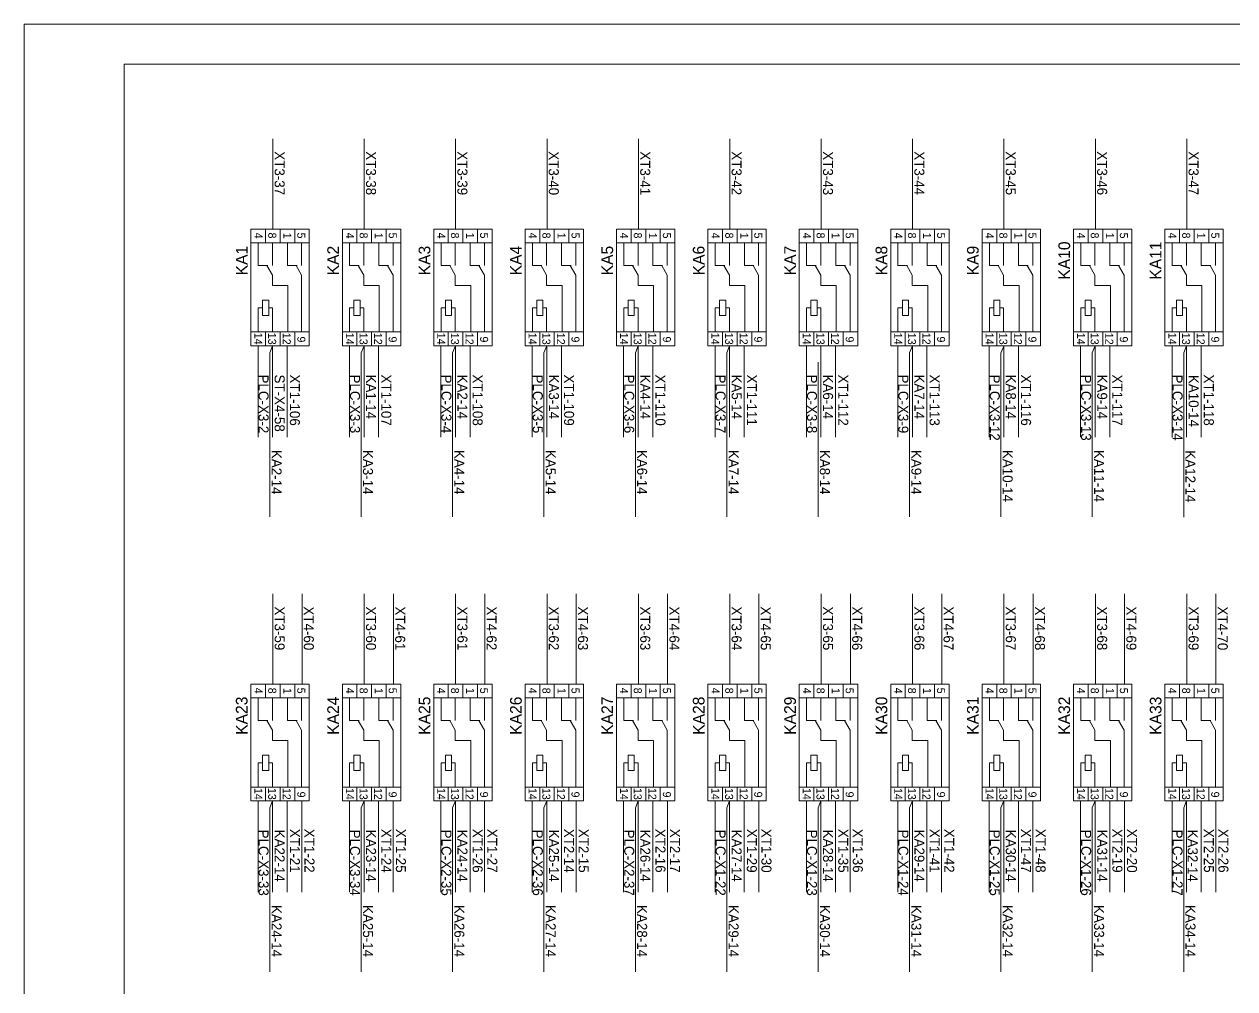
# Model space of a CAD drawing. Header units: millimetres. Extents: x 32626 to 72822, y 60047 to 123188.
# Drawn here: x 38301 to 40720, y 70007 to 71935 of the extents above; entities that cross this region are included whole.
import ezdxf
from ezdxf.enums import TextEntityAlignment as Align

# ---------------------------------------------------------------- set-up
doc = ezdxf.new("R2010")
doc.units = ezdxf.units.MM
doc.header["$LTSCALE"] = 10
for name, color, linetype, lineweight in [('1轮廓实线层', 7, 'Continuous', 18), ('2细线层', 4, 'Continuous', 18), ('图框层', 7, 'Continuous', 18)]:
    doc.layers.add(name, color=color, linetype=linetype, lineweight=lineweight)
doc.styles.add('样式 1', font='SIMYOU.TTF', dxfattribs={"width": 0.75})

msp = doc.modelspace()

# ---------------------------------------------------------------- linework, layer by layer
at = {"layer": '1轮廓实线层'}
for p, q in [((38797.5, 71525.3), (38797.5, 71705.8)), ((38980.2, 71525.3), (38980.2, 71705.8)), ((39162.8, 71525.3), (39162.8, 71705.8)), ((39345.5, 71525.3), (39345.5, 71705.8)), ((39528.1, 71525.3), (39528.1, 71705.8)), ((39710.8, 71525.3), (39710.8, 71705.8)), ((39893.4, 71525.3), (39893.4, 71705.8)), ((40076.1, 71525.3), (40076.1, 71705.8)), ((40258.7, 71525.3), (40258.7, 71705.8)), ((40441.4, 71525.3), (40441.4, 71705.8)), ((40624, 71525.3), (40624, 71705.8)), ((38753.8, 71292), (38753.8, 71525.3)), ((38870.4, 71525.3), (38753.8, 71525.3)), ((38782.9, 71497.7), (38782.9, 71525.3)), ((38812.1, 71497.7), (38812.1, 71525.3)), ((38841.2, 71497.7), (38841.2, 71525.3)), ((38870.4, 71292), (38870.4, 71525.3)), ((39053.1, 71525.3), (38936.4, 71525.3)), ((38936.4, 71292), (38936.4, 71525.3)), ((38965.6, 71497.7), (38965.6, 71525.3)), ((38994.7, 71497.7), (38994.7, 71525.3)), ((39023.9, 71497.7), (39023.9, 71525.3)), ((39053.1, 71292), (39053.1, 71525.3)), ((39235.7, 71525.3), (39119.1, 71525.3)), ((39119.1, 71292), (39119.1, 71525.3)), ((39148.2, 71497.7), (39148.2, 71525.3)), ((39177.4, 71497.7), (39177.4, 71525.3)), ((39206.5, 71497.7), (39206.5, 71525.3)), ((39235.7, 71292), (39235.7, 71525.3)), ((39418.4, 71525.3), (39301.7, 71525.3)), ((39301.7, 71292), (39301.7, 71525.3)), ((39330.9, 71497.7), (39330.9, 71525.3)), ((39360, 71497.7), (39360, 71525.3)), ((39389.2, 71497.7), (39389.2, 71525.3)), ((39418.4, 71292), (39418.4, 71525.3)), ((39601, 71525.3), (39484.4, 71525.3)), ((39484.4, 71292), (39484.4, 71525.3)), ((39513.5, 71497.7), (39513.5, 71525.3)), ((39542.7, 71497.7), (39542.7, 71525.3)), ((39571.9, 71497.7), (39571.9, 71525.3)), ((39601, 71292), (39601, 71525.3)), ((39783.7, 71525.3), (39667, 71525.3)), ((39667, 71292), (39667, 71525.3)), ((39696.2, 71497.7), (39696.2, 71525.3)), ((39725.3, 71497.7), (39725.3, 71525.3)), ((39754.5, 71497.7), (39754.5, 71525.3)), ((39783.7, 71292), (39783.7, 71525.3)), ((39966.3, 71525.3), (39849.7, 71525.3)), ((39849.7, 71292), (39849.7, 71525.3)), ((39878.8, 71497.7), (39878.8, 71525.3)), ((39908, 71497.7), (39908, 71525.3)), ((39937.2, 71497.7), (39937.2, 71525.3)), ((39966.3, 71292), (39966.3, 71525.3)), ((40149, 71525.3), (40032.3, 71525.3)), ((40032.3, 71292), (40032.3, 71525.3)), ((40061.5, 71497.7), (40061.5, 71525.3)), ((40090.6, 71497.7), (40090.6, 71525.3)), ((40119.8, 71497.7), (40119.8, 71525.3)), ((40149, 71292), (40149, 71525.3)), ((40331.6, 71525.3), (40215, 71525.3)), ((40215, 71292), (40215, 71525.3)), ((40244.1, 71497.7), (40244.1, 71525.3)), ((40273.3, 71497.7), (40273.3, 71525.3)), ((40302.5, 71497.7), (40302.5, 71525.3)), ((40331.6, 71292), (40331.6, 71525.3)), ((40514.3, 71525.3), (40397.6, 71525.3)), ((40397.6, 71292), (40397.6, 71525.3)), ((40426.8, 71497.7), (40426.8, 71525.3)), ((40456, 71497.7), (40456, 71525.3)), ((40485.1, 71497.7), (40485.1, 71525.3)), ((40514.3, 71292), (40514.3, 71525.3)), ((40696.9, 71525.3), (40580.3, 71525.3)), ((40580.3, 71292), (40580.3, 71525.3)), ((40609.4, 71497.7), (40609.4, 71525.3)), ((40638.6, 71497.7), (40638.6, 71525.3)), ((40667.8, 71497.7), (40667.8, 71525.3)), ((40696.9, 71292), (40696.9, 71525.3)), ((38870.4, 71497.7), (38753.8, 71497.7)), ((38768.3, 71452.5), (38768.3, 71497.7)), ((38796.7, 71452.5), (38796.7, 71497.7)), ((38826.6, 71452.5), (38826.6, 71497.7)), ((38855.1, 71452.5), (38855.1, 71497.7)), ((39053.1, 71497.7), (38936.4, 71497.7)), ((38950.9, 71452.5), (38950.9, 71497.7)), ((38979.4, 71452.5), (38979.4, 71497.7)), ((39009.2, 71452.5), (39009.2, 71497.7)), ((39037.7, 71452.5), (39037.7, 71497.7)), ((39235.7, 71497.7), (39119.1, 71497.7)), ((39133.6, 71452.5), (39133.6, 71497.7)), ((39162.1, 71452.5), (39162.1, 71497.7)), ((39191.9, 71452.5), (39191.9, 71497.7)), ((39220.4, 71452.5), (39220.4, 71497.7)), ((39418.4, 71497.7), (39301.7, 71497.7)), ((39316.2, 71452.5), (39316.2, 71497.7)), ((39344.7, 71452.5), (39344.7, 71497.7)), ((39374.6, 71452.5), (39374.6, 71497.7)), ((39403, 71452.5), (39403, 71497.7)), ((39601, 71497.7), (39484.4, 71497.7)), ((39498.9, 71452.5), (39498.9, 71497.7)), ((39527.4, 71452.5), (39527.4, 71497.7)), ((39557.2, 71452.5), (39557.2, 71497.7)), ((39585.7, 71452.5), (39585.7, 71497.7)), ((39783.7, 71497.7), (39667, 71497.7)), ((39681.5, 71452.5), (39681.5, 71497.7)), ((39710, 71452.5), (39710, 71497.7)), ((39739.9, 71452.5), (39739.9, 71497.7)), ((39768.3, 71452.5), (39768.3, 71497.7)), ((39966.3, 71497.7), (39849.7, 71497.7)), ((39864.2, 71452.5), (39864.2, 71497.7)), ((39892.7, 71452.5), (39892.7, 71497.7)), ((39922.5, 71452.5), (39922.5, 71497.7)), ((39951, 71452.5), (39951, 71497.7)), ((40149, 71497.7), (40032.3, 71497.7)), ((40046.8, 71452.5), (40046.8, 71497.7)), ((40075.3, 71452.5), (40075.3, 71497.7)), ((40105.2, 71452.5), (40105.2, 71497.7)), ((40133.6, 71452.5), (40133.6, 71497.7)), ((40331.6, 71497.7), (40215, 71497.7)), ((40229.5, 71452.5), (40229.5, 71497.7)), ((40258, 71452.5), (40258, 71497.7)), ((40287.8, 71452.5), (40287.8, 71497.7)), ((40316.3, 71452.5), (40316.3, 71497.7)), ((40514.3, 71497.7), (40397.6, 71497.7)), ((40412.1, 71452.5), (40412.1, 71497.7)), ((40440.6, 71452.5), (40440.6, 71497.7)), ((40470.5, 71452.5), (40470.5, 71497.7)), ((40498.9, 71452.5), (40498.9, 71497.7)), ((40696.9, 71497.7), (40580.3, 71497.7)), ((40594.8, 71452.5), (40594.8, 71497.7)), ((40623.3, 71452.5), (40623.3, 71497.7)), ((40653.1, 71452.5), (40653.1, 71497.7)), ((40681.6, 71452.5), (40681.6, 71497.7)), ((38787.4, 71452.5), (38768.3, 71452.5)), ((38796.7, 71433.4), (38785.7, 71452.5)), ((38845.8, 71452.5), (38826.6, 71452.5)), ((38855.1, 71433.4), (38844, 71452.5)), ((38970.1, 71452.5), (38950.9, 71452.5)), ((38979.4, 71433.4), (38968.3, 71452.5)), ((39028.4, 71452.5), (39009.2, 71452.5)), ((39037.7, 71433.4), (39026.7, 71452.5)), ((39152.8, 71452.5), (39133.6, 71452.5)), ((39162.1, 71433.4), (39151, 71452.5)), ((39211.1, 71452.5), (39191.9, 71452.5)), ((39220.4, 71433.4), (39209.3, 71452.5)), ((39335.4, 71452.5), (39316.2, 71452.5)), ((39344.7, 71433.4), (39333.7, 71452.5)), ((39393.7, 71452.5), (39374.6, 71452.5)), ((39403, 71433.4), (39392, 71452.5)), ((39518.1, 71452.5), (39498.9, 71452.5)), ((39527.4, 71433.4), (39516.3, 71452.5)), ((39576.4, 71452.5), (39557.2, 71452.5)), ((39585.7, 71433.4), (39574.6, 71452.5)), ((39700.7, 71452.5), (39681.5, 71452.5)), ((39710, 71433.4), (39699, 71452.5)), ((39759, 71452.5), (39739.9, 71452.5)), ((39768.3, 71433.4), (39757.3, 71452.5)), ((39883.4, 71452.5), (39864.2, 71452.5)), ((39892.7, 71433.4), (39881.6, 71452.5)), ((39941.7, 71452.5), (39922.5, 71452.5)), ((39951, 71433.4), (39939.9, 71452.5)), ((40066, 71452.5), (40046.8, 71452.5)), ((40075.3, 71433.4), (40064.3, 71452.5)), ((40124.3, 71452.5), (40105.2, 71452.5)), ((40133.6, 71433.4), (40122.6, 71452.5)), ((40248.7, 71452.5), (40229.5, 71452.5)), ((40258, 71433.4), (40246.9, 71452.5)), ((40307, 71452.5), (40287.8, 71452.5)), ((40316.3, 71433.4), (40305.2, 71452.5)), ((40431.3, 71452.5), (40412.1, 71452.5)), ((40440.6, 71433.4), (40429.6, 71452.5)), ((40489.6, 71452.5), (40470.5, 71452.5)), ((40498.9, 71433.4), (40487.9, 71452.5)), ((40614, 71452.5), (40594.8, 71452.5)), ((40623.3, 71433.4), (40612.2, 71452.5)), ((40672.3, 71452.5), (40653.1, 71452.5)), ((40681.6, 71433.4), (40670.5, 71452.5)), ((38796.7, 71412.6), (38796.7, 71433.4)), ((38855.1, 71319.6), (38855.1, 71433.4)), ((38979.4, 71412.6), (38979.4, 71433.4)), ((39037.7, 71319.6), (39037.7, 71433.4)), ((39162.1, 71412.6), (39162.1, 71433.4)), ((39220.4, 71319.6), (39220.4, 71433.4)), ((39344.7, 71412.6), (39344.7, 71433.4)), ((39403, 71319.6), (39403, 71433.4)), ((39527.4, 71412.6), (39527.4, 71433.4)), ((39585.7, 71319.6), (39585.7, 71433.4)), ((39710, 71412.6), (39710, 71433.4)), ((39768.3, 71319.6), (39768.3, 71433.4)), ((39892.7, 71412.6), (39892.7, 71433.4)), ((39951, 71319.6), (39951, 71433.4)), ((40075.3, 71412.6), (40075.3, 71433.4)), ((40133.6, 71319.6), (40133.6, 71433.4)), ((40258, 71412.6), (40258, 71433.4)), ((40316.3, 71319.6), (40316.3, 71433.4)), ((40440.6, 71412.6), (40440.6, 71433.4)), ((40498.9, 71319.6), (40498.9, 71433.4)), ((40623.3, 71412.6), (40623.3, 71433.4)), ((40681.6, 71319.6), (40681.6, 71433.4)), ((38827.6, 71412.6), (38796.7, 71412.6)), ((38827.6, 71319.3), (38827.6, 71412.6)), ((39010.3, 71412.6), (38979.4, 71412.6)), ((39010.3, 71319.3), (39010.3, 71412.6)), ((39192.9, 71412.6), (39162.1, 71412.6)), ((39192.9, 71319.3), (39192.9, 71412.6)), ((39375.6, 71412.6), (39344.7, 71412.6)), ((39375.6, 71319.3), (39375.6, 71412.6)), ((39558.2, 71412.6), (39527.4, 71412.6)), ((39558.2, 71319.3), (39558.2, 71412.6)), ((39740.9, 71412.6), (39710, 71412.6)), ((39740.9, 71319.3), (39740.9, 71412.6)), ((39923.5, 71412.6), (39892.7, 71412.6)), ((39923.5, 71319.3), (39923.5, 71412.6)), ((40106.2, 71412.6), (40075.3, 71412.6)), ((40106.2, 71319.3), (40106.2, 71412.6)), ((40288.8, 71412.6), (40258, 71412.6)), ((40288.8, 71319.3), (40288.8, 71412.6)), ((40471.5, 71412.6), (40440.6, 71412.6)), ((40471.5, 71319.3), (40471.5, 71412.6)), ((40654.1, 71412.6), (40623.3, 71412.6)), ((40654.1, 71319.3), (40654.1, 71412.6)), ((38768.3, 71319.6), (38768.3, 71368)), ((38777.1, 71368), (38768.3, 71368)), ((38789.3, 71368), (38796.7, 71368)), ((38796.7, 71319.6), (38796.7, 71368)), ((38950.9, 71319.6), (38950.9, 71368)), ((38959.7, 71368), (38950.9, 71368)), ((38971.9, 71368), (38979.4, 71368)), ((38979.4, 71319.6), (38979.4, 71368)), ((39133.6, 71319.6), (39133.6, 71368)), ((39142.4, 71368), (39133.6, 71368)), ((39154.6, 71368), (39162.1, 71368)), ((39162.1, 71319.6), (39162.1, 71368)), ((39316.2, 71319.6), (39316.2, 71368)), ((39325, 71368), (39316.2, 71368)), ((39337.2, 71368), (39344.7, 71368)), ((39344.7, 71319.6), (39344.7, 71368)), ((39498.9, 71319.6), (39498.9, 71368)), ((39507.7, 71368), (39498.9, 71368)), ((39519.9, 71368), (39527.4, 71368)), ((39527.4, 71319.6), (39527.4, 71368)), ((39681.5, 71319.6), (39681.5, 71368)), ((39690.3, 71368), (39681.5, 71368)), ((39702.5, 71368), (39710, 71368)), ((39710, 71319.6), (39710, 71368)), ((39864.2, 71319.6), (39864.2, 71368)), ((39873, 71368), (39864.2, 71368)), ((39885.2, 71368), (39892.7, 71368)), ((39892.7, 71319.6), (39892.7, 71368)), ((40046.8, 71319.6), (40046.8, 71368)), ((40055.6, 71368), (40046.8, 71368)), ((40067.9, 71368), (40075.3, 71368)), ((40075.3, 71319.6), (40075.3, 71368)), ((40229.5, 71319.6), (40229.5, 71368)), ((40238.3, 71368), (40229.5, 71368)), ((40250.5, 71368), (40258, 71368)), ((40258, 71319.6), (40258, 71368)), ((40412.1, 71319.6), (40412.1, 71368)), ((40420.9, 71368), (40412.1, 71368)), ((40433.2, 71368), (40440.6, 71368)), ((40440.6, 71319.6), (40440.6, 71368)), ((40594.8, 71319.6), (40594.8, 71368)), ((40603.6, 71368), (40594.8, 71368)), ((40615.8, 71368), (40623.3, 71368)), ((40623.3, 71319.6), (40623.3, 71368)), ((38870.4, 71319.6), (38753.8, 71319.6)), ((38782.9, 71292), (38782.9, 71319.6)), ((38812.1, 71292), (38812.1, 71319.6)), ((38841.2, 71292), (38841.2, 71319.6)), ((39053.1, 71319.6), (38936.4, 71319.6)), ((38965.6, 71292), (38965.6, 71319.6)), ((38994.7, 71292), (38994.7, 71319.6)), ((39023.9, 71292), (39023.9, 71319.6)), ((39235.7, 71319.6), (39119.1, 71319.6)), ((39148.2, 71292), (39148.2, 71319.6)), ((39177.4, 71292), (39177.4, 71319.6)), ((39206.5, 71292), (39206.5, 71319.6)), ((39418.4, 71319.6), (39301.7, 71319.6)), ((39330.9, 71292), (39330.9, 71319.6)), ((39360, 71292), (39360, 71319.6)), ((39389.2, 71292), (39389.2, 71319.6)), ((39601, 71319.6), (39484.4, 71319.6)), ((39513.5, 71292), (39513.5, 71319.6)), ((39542.7, 71292), (39542.7, 71319.6)), ((39571.9, 71292), (39571.9, 71319.6)), ((39783.7, 71319.6), (39667, 71319.6)), ((39696.2, 71292), (39696.2, 71319.6)), ((39725.3, 71292), (39725.3, 71319.6)), ((39754.5, 71292), (39754.5, 71319.6)), ((39966.3, 71319.6), (39849.7, 71319.6)), ((39878.8, 71292), (39878.8, 71319.6)), ((39908, 71292), (39908, 71319.6)), ((39937.2, 71292), (39937.2, 71319.6)), ((40149, 71319.6), (40032.3, 71319.6)), ((40061.5, 71292), (40061.5, 71319.6)), ((40090.6, 71292), (40090.6, 71319.6)), ((40119.8, 71292), (40119.8, 71319.6)), ((40331.6, 71319.6), (40215, 71319.6)), ((40244.1, 71292), (40244.1, 71319.6)), ((40273.3, 71292), (40273.3, 71319.6)), ((40302.5, 71292), (40302.5, 71319.6)), ((40514.3, 71319.6), (40397.6, 71319.6)), ((40426.8, 71292), (40426.8, 71319.6)), ((40456, 71292), (40456, 71319.6)), ((40485.1, 71292), (40485.1, 71319.6)), ((40696.9, 71319.6), (40580.3, 71319.6)), ((40609.4, 71292), (40609.4, 71319.6)), ((40638.6, 71292), (40638.6, 71319.6)), ((40667.8, 71292), (40667.8, 71319.6)), ((38870.4, 71292), (38753.8, 71292)), ((38767.9, 71292), (38767.9, 71109.5)), ((38791.4, 71278), (38797.1, 71292)), ((38791.4, 71259.3), (38791.4, 71278)), ((38797.1, 71292), (38797.1, 71109.5)), ((38826.3, 71292), (38826.3, 71109.5)), ((39053.1, 71292), (38936.4, 71292)), ((38950.6, 71292), (38950.6, 71109.5)), ((38974, 71278), (38979.7, 71292)), ((38974, 71259.3), (38974, 71278)), ((38979.7, 71292), (38979.7, 71109.5)), ((39008.9, 71292), (39008.9, 71109.5)), ((39235.7, 71292), (39119.1, 71292)), ((39133.2, 71292), (39133.2, 71109.5)), ((39156.7, 71278), (39162.4, 71292)), ((39156.7, 71259.3), (39156.7, 71278)), ((39162.4, 71292), (39162.4, 71109.5)), ((39191.6, 71292), (39191.6, 71109.5)), ((39418.4, 71292), (39301.7, 71292)), ((39315.9, 71292), (39315.9, 71109.5)), ((39339.3, 71278), (39345, 71292)), ((39339.3, 71259.3), (39339.3, 71278)), ((39345, 71292), (39345, 71109.5)), ((39374.2, 71292), (39374.2, 71109.5)), ((39601, 71292), (39484.4, 71292)), ((39498.5, 71292), (39498.5, 71109.5)), ((39522, 71278), (39527.7, 71292)), ((39522, 71259.3), (39522, 71278)), ((39527.7, 71292), (39527.7, 71109.5)), ((39556.9, 71292), (39556.9, 71109.5)), ((39783.7, 71292), (39667, 71292)), ((39681.2, 71292), (39681.2, 71109.5)), ((39704.6, 71278), (39710.4, 71292)), ((39704.6, 71259.3), (39704.6, 71278)), ((39710.4, 71292), (39710.4, 71109.5)), ((39739.5, 71292), (39739.5, 71109.5)), ((39966.3, 71292), (39849.7, 71292)), ((39863.8, 71292), (39863.8, 71109.5)), ((39893, 71292), (39893, 71109.5)), ((39922.2, 71292), (39922.2, 71109.5)), ((40149, 71292), (40032.3, 71292)), ((40046.5, 71292), (40046.5, 71109.5)), ((40069.9, 71278), (40075.7, 71292)), ((40069.9, 71259.3), (40069.9, 71278)), ((40075.7, 71292), (40075.7, 71109.5)), ((40104.8, 71292), (40104.8, 71109.5)), ((40331.6, 71292), (40215, 71292)), ((40229.1, 71292), (40229.1, 71109.5)), ((40252.6, 71277.3), (40258.3, 71291.3)), ((40252.6, 71258.6), (40252.6, 71277.3)), ((40258.3, 71292), (40258.3, 71109.5)), ((40287.5, 71292), (40287.5, 71109.5)), ((40514.3, 71292), (40397.6, 71292)), ((40411.8, 71292), (40411.8, 71109.5)), ((40435.2, 71278), (40441, 71292)), ((40435.2, 71259.3), (40435.2, 71278)), ((40441, 71292), (40441, 71109.5)), ((40470.1, 71292), (40470.1, 71109.5)), ((40696.9, 71292), (40580.3, 71292)), ((40594.5, 71291.3), (40594.5, 71108.7)), ((40617.9, 71278), (40623.6, 71292)), ((40617.9, 71259.3), (40617.9, 71278)), ((40623.6, 71292), (40623.6, 71109.5)), ((40652.8, 71292), (40652.8, 71109.5)), ((38791.4, 71259.3), (38791.4, 70950.1)), ((38974, 71259.3), (38974, 70950.1)), ((39156.7, 71259.3), (39156.7, 70950.1)), ((39339.3, 71259.3), (39339.3, 70950.1)), ((39522, 71259.3), (39522, 70950.1)), ((39704.6, 71259.3), (39704.6, 70950.1)), ((39887.3, 71259.3), (39887.3, 70950.1)), ((40069.9, 71259.3), (40069.9, 70950.1)), ((40252.6, 71259.3), (40252.6, 70950.1)), ((40435.2, 71259.3), (40435.2, 70950.1)), ((40617.9, 71258.6), (40617.9, 70949.4)), ((38797.5, 70615.7), (38797.5, 70796.1)), ((38855.8, 70615.7), (38855.8, 70796.1)), ((38980.2, 70615.7), (38980.2, 70796.1)), ((39038.5, 70615.7), (39038.5, 70796.1)), ((39162.8, 70615.7), (39162.8, 70796.1)), ((39221.1, 70615.7), (39221.1, 70796.1)), ((39345.5, 70615.7), (39345.5, 70796.1)), ((39403.8, 70615.7), (39403.8, 70796.1)), ((39528.1, 70615.7), (39528.1, 70796.1)), ((39586.4, 70615.7), (39586.4, 70796.1)), ((39710.8, 70615.7), (39710.8, 70796.1)), ((39769.1, 70615.7), (39769.1, 70796.1)), ((39893.4, 70615.7), (39893.4, 70796.1)), ((39951.7, 70615.7), (39951.7, 70796.1)), ((40076.1, 70615.7), (40076.1, 70796.1)), ((40134.4, 70615.7), (40134.4, 70796.1)), ((40258.7, 70615.7), (40258.7, 70796.1)), ((40317, 70615.7), (40317, 70796.1)), ((40441.4, 70615.7), (40441.4, 70796.1)), ((40499.7, 70615.7), (40499.7, 70796.1)), ((40624, 70615.7), (40624, 70796.1)), ((40682.3, 70615.7), (40682.3, 70796.1)), ((38870.4, 70615.7), (38753.8, 70615.7)), ((38753.8, 70382.4), (38753.8, 70615.7)), ((38782.9, 70588.1), (38782.9, 70615.7)), ((38812.1, 70588.1), (38812.1, 70615.7)), ((38841.2, 70588.1), (38841.2, 70615.7)), ((38870.4, 70382.4), (38870.4, 70615.7)), ((39053.1, 70615.7), (38936.4, 70615.7)), ((38936.4, 70382.4), (38936.4, 70615.7)), ((38965.6, 70588.1), (38965.6, 70615.7)), ((38994.7, 70588.1), (38994.7, 70615.7)), ((39023.9, 70588.1), (39023.9, 70615.7)), ((39053.1, 70382.4), (39053.1, 70615.7)), ((39235.7, 70615.7), (39119.1, 70615.7)), ((39119.1, 70382.4), (39119.1, 70615.7)), ((39148.2, 70588.1), (39148.2, 70615.7)), ((39177.4, 70588.1), (39177.4, 70615.7)), ((39206.5, 70588.1), (39206.5, 70615.7)), ((39235.7, 70382.4), (39235.7, 70615.7)), ((39418.4, 70615.7), (39301.7, 70615.7)), ((39301.7, 70382.4), (39301.7, 70615.7)), ((39330.9, 70588.1), (39330.9, 70615.7)), ((39360, 70588.1), (39360, 70615.7)), ((39389.2, 70588.1), (39389.2, 70615.7)), ((39418.4, 70382.4), (39418.4, 70615.7)), ((39601, 70615.7), (39484.4, 70615.7)), ((39484.4, 70382.4), (39484.4, 70615.7)), ((39513.5, 70588.1), (39513.5, 70615.7)), ((39542.7, 70588.1), (39542.7, 70615.7)), ((39571.9, 70588.1), (39571.9, 70615.7)), ((39601, 70382.4), (39601, 70615.7)), ((39783.7, 70615.7), (39667, 70615.7)), ((39667, 70382.4), (39667, 70615.7)), ((39696.2, 70588.1), (39696.2, 70615.7)), ((39725.3, 70588.1), (39725.3, 70615.7)), ((39754.5, 70588.1), (39754.5, 70615.7)), ((39783.7, 70382.4), (39783.7, 70615.7)), ((39966.3, 70615.7), (39849.7, 70615.7)), ((39849.7, 70382.4), (39849.7, 70615.7)), ((39878.8, 70588.1), (39878.8, 70615.7)), ((39908, 70588.1), (39908, 70615.7)), ((39937.2, 70588.1), (39937.2, 70615.7)), ((39966.3, 70382.4), (39966.3, 70615.7)), ((40149, 70615.7), (40032.3, 70615.7)), ((40032.3, 70382.4), (40032.3, 70615.7)), ((40061.5, 70588.1), (40061.5, 70615.7)), ((40090.6, 70588.1), (40090.6, 70615.7)), ((40119.8, 70588.1), (40119.8, 70615.7)), ((40149, 70382.4), (40149, 70615.7)), ((40331.6, 70615.7), (40215, 70615.7)), ((40215, 70382.4), (40215, 70615.7)), ((40244.1, 70588.1), (40244.1, 70615.7)), ((40273.3, 70588.1), (40273.3, 70615.7)), ((40302.5, 70588.1), (40302.5, 70615.7)), ((40331.6, 70382.4), (40331.6, 70615.7)), ((40514.3, 70615.7), (40397.6, 70615.7)), ((40397.6, 70382.4), (40397.6, 70615.7)), ((40426.8, 70588.1), (40426.8, 70615.7)), ((40456, 70588.1), (40456, 70615.7)), ((40485.1, 70588.1), (40485.1, 70615.7)), ((40514.3, 70382.4), (40514.3, 70615.7)), ((40696.9, 70615.7), (40580.3, 70615.7)), ((40580.3, 70382.4), (40580.3, 70615.7)), ((40609.4, 70588.1), (40609.4, 70615.7)), ((40638.6, 70588.1), (40638.6, 70615.7)), ((40667.8, 70588.1), (40667.8, 70615.7)), ((40696.9, 70382.4), (40696.9, 70615.7)), ((38870.4, 70588.1), (38753.8, 70588.1)), ((38768.3, 70542.9), (38768.3, 70588.1)), ((38796.7, 70542.9), (38796.7, 70588.1)), ((38826.6, 70542.9), (38826.6, 70588.1)), ((38855.1, 70542.9), (38855.1, 70588.1)), ((39053.1, 70588.1), (38936.4, 70588.1)), ((38950.9, 70542.9), (38950.9, 70588.1)), ((38979.4, 70542.9), (38979.4, 70588.1)), ((39009.2, 70542.9), (39009.2, 70588.1)), ((39037.7, 70542.9), (39037.7, 70588.1)), ((39235.7, 70588.1), (39119.1, 70588.1)), ((39133.6, 70542.9), (39133.6, 70588.1)), ((39162.1, 70542.9), (39162.1, 70588.1)), ((39191.9, 70542.9), (39191.9, 70588.1)), ((39220.4, 70542.9), (39220.4, 70588.1)), ((39418.4, 70588.1), (39301.7, 70588.1)), ((39316.2, 70542.9), (39316.2, 70588.1)), ((39344.7, 70542.9), (39344.7, 70588.1)), ((39374.6, 70542.9), (39374.6, 70588.1)), ((39403, 70542.9), (39403, 70588.1)), ((39601, 70588.1), (39484.4, 70588.1)), ((39498.9, 70542.9), (39498.9, 70588.1)), ((39527.4, 70542.9), (39527.4, 70588.1)), ((39557.2, 70542.9), (39557.2, 70588.1)), ((39585.7, 70542.9), (39585.7, 70588.1)), ((39783.7, 70588.1), (39667, 70588.1)), ((39681.5, 70542.9), (39681.5, 70588.1)), ((39710, 70542.9), (39710, 70588.1)), ((39739.9, 70542.9), (39739.9, 70588.1)), ((39768.3, 70542.9), (39768.3, 70588.1)), ((39966.3, 70588.1), (39849.7, 70588.1)), ((39864.2, 70542.9), (39864.2, 70588.1)), ((39892.7, 70542.9), (39892.7, 70588.1)), ((39922.5, 70542.9), (39922.5, 70588.1)), ((39951, 70542.9), (39951, 70588.1)), ((40149, 70588.1), (40032.3, 70588.1)), ((40046.8, 70542.9), (40046.8, 70588.1)), ((40075.3, 70542.9), (40075.3, 70588.1)), ((40105.2, 70542.9), (40105.2, 70588.1)), ((40133.6, 70542.9), (40133.6, 70588.1)), ((40331.6, 70588.1), (40215, 70588.1)), ((40229.5, 70542.9), (40229.5, 70588.1)), ((40258, 70542.9), (40258, 70588.1)), ((40287.8, 70542.9), (40287.8, 70588.1)), ((40316.3, 70542.9), (40316.3, 70588.1)), ((40514.3, 70588.1), (40397.6, 70588.1)), ((40412.1, 70542.9), (40412.1, 70588.1)), ((40440.6, 70542.9), (40440.6, 70588.1)), ((40470.5, 70542.9), (40470.5, 70588.1)), ((40498.9, 70542.9), (40498.9, 70588.1)), ((40696.9, 70588.1), (40580.3, 70588.1)), ((40594.8, 70542.9), (40594.8, 70588.1)), ((40623.3, 70542.9), (40623.3, 70588.1)), ((40653.1, 70542.9), (40653.1, 70588.1)), ((40681.6, 70542.9), (40681.6, 70588.1)), ((38787.4, 70542.9), (38768.3, 70542.9)), ((38796.7, 70523.7), (38785.7, 70542.9)), ((38845.8, 70542.9), (38826.6, 70542.9)), ((38855.1, 70523.7), (38844, 70542.9)), ((38970.1, 70542.9), (38950.9, 70542.9)), ((38979.4, 70523.7), (38968.3, 70542.9)), ((39028.4, 70542.9), (39009.2, 70542.9)), ((39037.7, 70523.7), (39026.7, 70542.9)), ((39152.8, 70542.9), (39133.6, 70542.9)), ((39162.1, 70523.7), (39151, 70542.9)), ((39211.1, 70542.9), (39191.9, 70542.9)), ((39220.4, 70523.7), (39209.3, 70542.9)), ((39335.4, 70542.9), (39316.2, 70542.9)), ((39344.7, 70523.7), (39333.7, 70542.9)), ((39393.7, 70542.9), (39374.6, 70542.9)), ((39403, 70523.7), (39392, 70542.9)), ((39518.1, 70542.9), (39498.9, 70542.9)), ((39527.4, 70523.7), (39516.3, 70542.9)), ((39576.4, 70542.9), (39557.2, 70542.9)), ((39585.7, 70523.7), (39574.6, 70542.9)), ((39700.7, 70542.9), (39681.5, 70542.9)), ((39710, 70523.7), (39699, 70542.9)), ((39759, 70542.9), (39739.9, 70542.9)), ((39768.3, 70523.7), (39757.3, 70542.9)), ((39883.4, 70542.9), (39864.2, 70542.9)), ((39892.7, 70523.7), (39881.6, 70542.9)), ((39941.7, 70542.9), (39922.5, 70542.9)), ((39951, 70523.7), (39939.9, 70542.9)), ((40066, 70542.9), (40046.8, 70542.9)), ((40075.3, 70523.7), (40064.3, 70542.9)), ((40124.3, 70542.9), (40105.2, 70542.9)), ((40133.6, 70523.7), (40122.6, 70542.9)), ((40248.7, 70542.9), (40229.5, 70542.9)), ((40258, 70523.7), (40246.9, 70542.9)), ((40307, 70542.9), (40287.8, 70542.9)), ((40316.3, 70523.7), (40305.2, 70542.9)), ((40431.3, 70542.9), (40412.1, 70542.9)), ((40440.6, 70523.7), (40429.6, 70542.9)), ((40489.6, 70542.9), (40470.5, 70542.9)), ((40498.9, 70523.7), (40487.9, 70542.9)), ((40614, 70542.9), (40594.8, 70542.9)), ((40623.3, 70523.7), (40612.2, 70542.9)), ((40672.3, 70542.9), (40653.1, 70542.9)), ((40681.6, 70523.7), (40670.5, 70542.9)), ((38796.7, 70502.9), (38796.7, 70523.7)), ((38827.6, 70502.9), (38796.7, 70502.9)), ((38827.6, 70409.7), (38827.6, 70502.9)), ((38855.1, 70410), (38855.1, 70523.7)), ((38979.4, 70502.9), (38979.4, 70523.7)), ((39010.3, 70502.9), (38979.4, 70502.9)), ((39010.3, 70409.7), (39010.3, 70502.9)), ((39037.7, 70410), (39037.7, 70523.7)), ((39162.1, 70502.9), (39162.1, 70523.7)), ((39192.9, 70502.9), (39162.1, 70502.9)), ((39192.9, 70409.7), (39192.9, 70502.9)), ((39220.4, 70410), (39220.4, 70523.7)), ((39344.7, 70502.9), (39344.7, 70523.7)), ((39375.6, 70502.9), (39344.7, 70502.9)), ((39375.6, 70409.7), (39375.6, 70502.9)), ((39403, 70410), (39403, 70523.7)), ((39527.4, 70502.9), (39527.4, 70523.7)), ((39558.2, 70502.9), (39527.4, 70502.9)), ((39558.2, 70409.7), (39558.2, 70502.9)), ((39585.7, 70410), (39585.7, 70523.7)), ((39710, 70502.9), (39710, 70523.7)), ((39740.9, 70502.9), (39710, 70502.9)), ((39740.9, 70409.7), (39740.9, 70502.9)), ((39768.3, 70410), (39768.3, 70523.7)), ((39892.7, 70502.9), (39892.7, 70523.7)), ((39923.5, 70502.9), (39892.7, 70502.9)), ((39923.5, 70409.7), (39923.5, 70502.9)), ((39951, 70410), (39951, 70523.7)), ((40075.3, 70502.9), (40075.3, 70523.7)), ((40106.2, 70502.9), (40075.3, 70502.9)), ((40106.2, 70409.7), (40106.2, 70502.9)), ((40133.6, 70410), (40133.6, 70523.7)), ((40258, 70502.9), (40258, 70523.7)), ((40288.8, 70502.9), (40258, 70502.9)), ((40288.8, 70409.7), (40288.8, 70502.9)), ((40316.3, 70410), (40316.3, 70523.7)), ((40440.6, 70502.9), (40440.6, 70523.7)), ((40471.5, 70502.9), (40440.6, 70502.9)), ((40471.5, 70409.7), (40471.5, 70502.9)), ((40498.9, 70410), (40498.9, 70523.7)), ((40623.3, 70502.9), (40623.3, 70523.7)), ((40654.1, 70502.9), (40623.3, 70502.9)), ((40654.1, 70409.7), (40654.1, 70502.9)), ((40681.6, 70410), (40681.6, 70523.7)), ((38768.3, 70410), (38768.3, 70458.4)), ((38777.1, 70458.4), (38768.3, 70458.4)), ((38789.3, 70458.4), (38796.7, 70458.4)), ((38796.7, 70410), (38796.7, 70458.4)), ((38950.9, 70410), (38950.9, 70458.4)), ((38959.7, 70458.4), (38950.9, 70458.4)), ((38971.9, 70458.4), (38979.4, 70458.4)), ((38979.4, 70410), (38979.4, 70458.4)), ((39133.6, 70410), (39133.6, 70458.4)), ((39142.4, 70458.4), (39133.6, 70458.4)), ((39154.6, 70458.4), (39162.1, 70458.4)), ((39162.1, 70410), (39162.1, 70458.4)), ((39316.2, 70410), (39316.2, 70458.4)), ((39325, 70458.4), (39316.2, 70458.4)), ((39337.2, 70458.4), (39344.7, 70458.4)), ((39344.7, 70410), (39344.7, 70458.4)), ((39498.9, 70410), (39498.9, 70458.4)), ((39507.7, 70458.4), (39498.9, 70458.4)), ((39519.9, 70458.4), (39527.4, 70458.4)), ((39527.4, 70410), (39527.4, 70458.4)), ((39681.5, 70410), (39681.5, 70458.4)), ((39690.3, 70458.4), (39681.5, 70458.4)), ((39702.5, 70458.4), (39710, 70458.4)), ((39710, 70410), (39710, 70458.4)), ((39864.2, 70410), (39864.2, 70458.4)), ((39873, 70458.4), (39864.2, 70458.4)), ((39885.2, 70458.4), (39892.7, 70458.4)), ((39892.7, 70410), (39892.7, 70458.4)), ((40046.8, 70410), (40046.8, 70458.4)), ((40055.6, 70458.4), (40046.8, 70458.4)), ((40067.9, 70458.4), (40075.3, 70458.4)), ((40075.3, 70410), (40075.3, 70458.4)), ((40229.5, 70410), (40229.5, 70458.4)), ((40238.3, 70458.4), (40229.5, 70458.4)), ((40250.5, 70458.4), (40258, 70458.4)), ((40258, 70410), (40258, 70458.4)), ((40412.1, 70410), (40412.1, 70458.4)), ((40420.9, 70458.4), (40412.1, 70458.4)), ((40433.2, 70458.4), (40440.6, 70458.4)), ((40440.6, 70410), (40440.6, 70458.4)), ((40594.8, 70410), (40594.8, 70458.4)), ((40603.6, 70458.4), (40594.8, 70458.4)), ((40615.8, 70458.4), (40623.3, 70458.4)), ((40623.3, 70410), (40623.3, 70458.4)), ((38870.4, 70410), (38753.8, 70410)), ((38782.9, 70382.4), (38782.9, 70410)), ((38812.1, 70382.4), (38812.1, 70410)), ((38841.2, 70382.4), (38841.2, 70410)), ((39053.1, 70410), (38936.4, 70410)), ((38965.6, 70382.4), (38965.6, 70410)), ((38994.7, 70382.4), (38994.7, 70410)), ((39023.9, 70382.4), (39023.9, 70410)), ((39235.7, 70410), (39119.1, 70410)), ((39148.2, 70382.4), (39148.2, 70410)), ((39177.4, 70382.4), (39177.4, 70410)), ((39206.5, 70382.4), (39206.5, 70410)), ((39418.4, 70410), (39301.7, 70410)), ((39330.9, 70382.4), (39330.9, 70410)), ((39360, 70382.4), (39360, 70410)), ((39389.2, 70382.4), (39389.2, 70410)), ((39601, 70410), (39484.4, 70410)), ((39513.5, 70382.4), (39513.5, 70410)), ((39542.7, 70382.4), (39542.7, 70410)), ((39571.9, 70382.4), (39571.9, 70410)), ((39783.7, 70410), (39667, 70410)), ((39696.2, 70382.4), (39696.2, 70410)), ((39725.3, 70382.4), (39725.3, 70410)), ((39754.5, 70382.4), (39754.5, 70410)), ((39966.3, 70410), (39849.7, 70410)), ((39878.8, 70382.4), (39878.8, 70410)), ((39908, 70382.4), (39908, 70410)), ((39937.2, 70382.4), (39937.2, 70410)), ((40149, 70410), (40032.3, 70410)), ((40061.5, 70382.4), (40061.5, 70410)), ((40090.6, 70382.4), (40090.6, 70410)), ((40119.8, 70382.4), (40119.8, 70410)), ((40331.6, 70410), (40215, 70410)), ((40244.1, 70382.4), (40244.1, 70410)), ((40273.3, 70382.4), (40273.3, 70410)), ((40302.5, 70382.4), (40302.5, 70410)), ((40514.3, 70410), (40397.6, 70410)), ((40426.8, 70382.4), (40426.8, 70410)), ((40456, 70382.4), (40456, 70410)), ((40485.1, 70382.4), (40485.1, 70410)), ((40696.9, 70410), (40580.3, 70410)), ((40609.4, 70382.4), (40609.4, 70410)), ((40638.6, 70382.4), (40638.6, 70410)), ((40667.8, 70382.4), (40667.8, 70410)), ((38870.4, 70382.4), (38753.8, 70382.4)), ((38767.9, 70382.4), (38767.9, 70199.9)), ((38791.4, 70368.4), (38797.1, 70382.4)), ((38797.1, 70382.4), (38797.1, 70199.9)), ((38826.3, 70382.4), (38826.3, 70199.9)), ((38855.4, 70382.4), (38855.4, 70199.9)), ((39053.1, 70382.4), (38936.4, 70382.4)), ((38950.6, 70382.4), (38950.6, 70199.9)), ((38974, 70368.4), (38979.7, 70382.4)), ((38979.7, 70382.4), (38979.7, 70199.9)), ((39008.9, 70382.4), (39008.9, 70199.9)), ((39038.1, 70382.4), (39038.1, 70199.9)), ((39235.7, 70382.4), (39119.1, 70382.4)), ((39133.2, 70382.4), (39133.2, 70199.9)), ((39156.7, 70368.4), (39162.4, 70382.4)), ((39162.4, 70382.4), (39162.4, 70199.9)), ((39191.6, 70382.4), (39191.6, 70199.9)), ((39220.7, 70382.4), (39220.7, 70199.9)), ((39418.4, 70382.4), (39301.7, 70382.4)), ((39315.9, 70382.4), (39315.9, 70199.9)), ((39339.3, 70368.4), (39345, 70382.4)), ((39345, 70382.4), (39345, 70199.9)), ((39374.2, 70382.4), (39374.2, 70199.9)), ((39403.4, 70382.4), (39403.4, 70199.9)), ((39601, 70382.4), (39484.4, 70382.4)), ((39498.5, 70382.4), (39498.5, 70199.9)), ((39522, 70368.4), (39527.7, 70382.4)), ((39527.7, 70382.4), (39527.7, 70199.9)), ((39556.9, 70382.4), (39556.9, 70199.9)), ((39586, 70382.4), (39586, 70199.9)), ((39783.7, 70382.4), (39667, 70382.4)), ((39681.2, 70382.4), (39681.2, 70199.9)), ((39704.6, 70368.4), (39710.4, 70382.4)), ((39710.4, 70382.4), (39710.4, 70199.9)), ((39739.5, 70382.4), (39739.5, 70199.9)), ((39768.7, 70382.4), (39768.7, 70199.9)), ((39966.3, 70382.4), (39849.7, 70382.4)), ((39863.8, 70382.4), (39863.8, 70199.9)), ((39887.3, 70368.4), (39893, 70382.4)), ((39893, 70382.4), (39893, 70199.9)), ((39922.2, 70382.4), (39922.2, 70199.9)), ((39951.3, 70382.4), (39951.3, 70199.9)), ((40149, 70382.4), (40032.3, 70382.4)), ((40046.5, 70382.4), (40046.5, 70199.9)), ((40069.9, 70368.4), (40075.7, 70382.4)), ((40075.7, 70382.4), (40075.7, 70199.9)), ((40104.8, 70382.4), (40104.8, 70199.9)), ((40134, 70382.4), (40134, 70199.9)), ((40331.6, 70382.4), (40215, 70382.4)), ((40229.1, 70382.4), (40229.1, 70199.9)), ((40252.6, 70368.4), (40258.3, 70382.4)), ((40258.3, 70382.4), (40258.3, 70199.9)), ((40287.5, 70382.4), (40287.5, 70199.9)), ((40316.6, 70382.4), (40316.6, 70199.9)), ((40514.3, 70382.4), (40397.6, 70382.4)), ((40411.8, 70382.4), (40411.8, 70199.9)), ((40435.2, 70368.4), (40441, 70382.4)), ((40441, 70382.4), (40441, 70199.9)), ((40470.1, 70382.4), (40470.1, 70199.9)), ((40499.3, 70382.4), (40499.3, 70199.9)), ((40696.9, 70382.4), (40580.3, 70382.4)), ((40594.5, 70382.4), (40594.5, 70199.9)), ((40617.9, 70368.4), (40623.6, 70382.4)), ((40623.6, 70382.4), (40623.6, 70199.9)), ((40652.8, 70382.4), (40652.8, 70199.9)), ((40681.9, 70382.4), (40681.9, 70199.9)), ((38791.4, 70349.7), (38791.4, 70368.4)), ((38974, 70349.7), (38974, 70368.4)), ((39156.7, 70349.7), (39156.7, 70368.4)), ((39339.3, 70349.7), (39339.3, 70368.4)), ((39522, 70349.7), (39522, 70368.4)), ((39704.6, 70349.7), (39704.6, 70368.4)), ((39887.3, 70349.7), (39887.3, 70368.4)), ((40069.9, 70349.7), (40069.9, 70368.4)), ((40252.6, 70349.7), (40252.6, 70368.4)), ((40435.2, 70349.7), (40435.2, 70368.4)), ((40617.9, 70349.7), (40617.9, 70368.4)), ((38791.4, 70349.7), (38791.4, 70040.5)), ((38974, 70349.7), (38974, 70040.5)), ((39156.7, 70349.7), (39156.7, 70040.5)), ((39339.3, 70349.7), (39339.3, 70040.5)), ((39522, 70349.7), (39522, 70040.5)), ((39704.6, 70349.7), (39704.6, 70040.5)), ((39887.3, 70349.7), (39887.3, 70040.5)), ((40069.9, 70349.7), (40069.9, 70040.5)), ((40252.6, 70349.7), (40252.6, 70040.5)), ((40435.2, 70349.7), (40435.2, 70040.5)), ((40617.9, 70349.7), (40617.9, 70040.5))]:
    msp.add_line(p, q, dxfattribs=at)
for points in [[(38789.3, 71383.4), (38789.3, 71352.6), (38777.1, 71352.6), (38777.1, 71383.4)], [(38971.9, 71383.4), (38971.9, 71352.6), (38959.7, 71352.6), (38959.7, 71383.4)], [(39154.6, 71383.4), (39154.6, 71352.6), (39142.4, 71352.6), (39142.4, 71383.4)], [(39337.2, 71383.4), (39337.2, 71352.6), (39325, 71352.6), (39325, 71383.4)], [(39519.9, 71383.4), (39519.9, 71352.6), (39507.7, 71352.6), (39507.7, 71383.4)], [(39702.5, 71383.4), (39702.5, 71352.6), (39690.3, 71352.6), (39690.3, 71383.4)], [(39885.2, 71383.4), (39885.2, 71352.6), (39873, 71352.6), (39873, 71383.4)], [(40067.9, 71383.4), (40067.9, 71352.6), (40055.6, 71352.6), (40055.6, 71383.4)], [(40250.5, 71383.4), (40250.5, 71352.6), (40238.3, 71352.6), (40238.3, 71383.4)], [(40433.2, 71383.4), (40433.2, 71352.6), (40420.9, 71352.6), (40420.9, 71383.4)], [(40615.8, 71383.4), (40615.8, 71352.6), (40603.6, 71352.6), (40603.6, 71383.4)], [(38789.3, 70473.8), (38789.3, 70443), (38777.1, 70443), (38777.1, 70473.8)], [(38971.9, 70473.8), (38971.9, 70443), (38959.7, 70443), (38959.7, 70473.8)], [(39154.6, 70473.8), (39154.6, 70443), (39142.4, 70443), (39142.4, 70473.8)], [(39337.2, 70473.8), (39337.2, 70443), (39325, 70443), (39325, 70473.8)], [(39519.9, 70473.8), (39519.9, 70443), (39507.7, 70443), (39507.7, 70473.8)], [(39702.5, 70473.8), (39702.5, 70443), (39690.3, 70443), (39690.3, 70473.8)], [(39885.2, 70473.8), (39885.2, 70443), (39873, 70443), (39873, 70473.8)], [(40067.9, 70473.8), (40067.9, 70443), (40055.6, 70443), (40055.6, 70473.8)], [(40250.5, 70473.8), (40250.5, 70443), (40238.3, 70443), (40238.3, 70473.8)], [(40433.2, 70473.8), (40433.2, 70443), (40420.9, 70443), (40420.9, 70473.8)], [(40615.8, 70473.8), (40615.8, 70443), (40603.6, 70443), (40603.6, 70473.8)]]:
    msp.add_lwpolyline(points, close=True, dxfattribs=at)
at = {"layer": '2细线层'}
for p in [(38300.6, 68574.8), (43052.6, 71934.8)]:
    msp.add_line(p, (38300.6, 71934.8), dxfattribs=at)
at = {"layer": '图框层'}
for p in [(38500.6, 68654.8), (42972.6, 71854.8)]:
    msp.add_line(p, (38500.6, 71854.8), dxfattribs=at)

# ---------------------------------------------------------------- texts
at = {"layer": '1轮廓实线层', "style": '样式 1'}
for s, height, p in [('XT3-37', 20, (38801.1, 71680.8)), ('XT3-38', 20, (38983.7, 71680.8)), ('XT3-39', 20, (39166.4, 71680.8)), ('XT3-40', 20, (39349, 71680.8)), ('XT3-41', 20, (39531.7, 71680.8)), ('XT3-42', 20, (39714.3, 71680.8)), ('XT3-43', 20, (39897, 71680.8)), ('XT3-44', 20, (40079.6, 71680.8)), ('XT3-45', 20, (40262.3, 71680.8)), ('XT3-46', 20, (40444.9, 71680.8)), ('XT3-47', 20, (40627.6, 71680.8)), ('4', 16, (38760.9, 71518.2)), ('8', 16, (38788.3, 71518.4)), ('1', 16, (38818.5, 71517.9)), ('5', 16, (38846.4, 71518.4)), ('4', 16, (38943.6, 71518.2)), ('8', 16, (38971, 71518.4)), ('1', 16, (39001.2, 71517.9)), ('5', 16, (39029.1, 71518.4)), ('4', 16, (39126.2, 71518.2)), ('8', 16, (39153.6, 71518.4)), ('1', 16, (39183.8, 71517.9)), ('5', 16, (39211.7, 71518.4)), ('4', 16, (39308.9, 71518.2)), ('8', 16, (39336.3, 71518.4)), ('1', 16, (39366.5, 71517.9)), ('5', 16, (39394.4, 71518.4)), ('4', 16, (39491.5, 71518.2)), ('8', 16, (39518.9, 71518.4)), ('1', 16, (39549.1, 71517.9)), ('5', 16, (39577, 71518.4)), ('4', 16, (39674.2, 71518.2)), ('8', 16, (39701.6, 71518.4)), ('1', 16, (39731.8, 71517.9)), ('5', 16, (39759.7, 71518.4)), ('4', 16, (39856.8, 71518.2)), ('8', 16, (39884.2, 71518.4)), ('1', 16, (39914.4, 71517.9)), ('5', 16, (39942.3, 71518.4)), ('4', 16, (40039.5, 71518.2)), ('8', 16, (40066.9, 71518.4)), ('1', 16, (40097.1, 71517.9)), ('5', 16, (40125, 71518.4)), ('4', 16, (40222.1, 71518.2)), ('8', 16, (40249.5, 71518.4)), ('1', 16, (40279.7, 71517.9)), ('5', 16, (40307.6, 71518.4)), ('4', 16, (40404.8, 71518.2)), ('8', 16, (40432.2, 71518.4)), ('1', 16, (40462.4, 71517.9)), ('5', 16, (40490.3, 71518.4)), ('4', 16, (40587.4, 71518.2)), ('8', 16, (40614.8, 71518.4)), ('1', 16, (40645, 71517.9)), ('5', 16, (40672.9, 71518.4)), ('14', 16, (38760.7, 71318)), ('13', 16, (38788.1, 71318)), ('12', 16, (38817.3, 71318)), ('9', 16, (38846.4, 71310.7)), ('14', 16, (38943.4, 71318)), ('13', 16, (38970.8, 71318)), ('12', 16, (38999.9, 71318)), ('9', 16, (39029, 71310.7)), ('14', 16, (39126.1, 71318)), ('13', 16, (39153.4, 71318)), ('12', 16, (39182.6, 71318)), ('9', 16, (39211.7, 71310.7)), ('14', 16, (39308.7, 71318)), ('13', 16, (39336.1, 71318)), ('12', 16, (39365.2, 71318)), ('9', 16, (39394.3, 71310.7)), ('14', 16, (39491.4, 71318)), ('13', 16, (39518.7, 71318)), ('12', 16, (39547.9, 71318)), ('9', 16, (39577, 71310.7)), ('14', 16, (39674, 71318)), ('13', 16, (39701.4, 71318)), ('12', 16, (39730.5, 71318)), ('9', 16, (39759.6, 71310.7)), ('14', 16, (39856.7, 71318)), ('13', 16, (39884, 71318)), ('12', 16, (39913.2, 71318)), ('9', 16, (39942.3, 71310.7)), ('14', 16, (40039.3, 71318)), ('13', 16, (40066.7, 71318)), ('12', 16, (40095.8, 71318)), ('9', 16, (40125, 71310.7)), ('14', 16, (40222, 71318)), ('13', 16, (40249.3, 71318)), ('12', 16, (40278.5, 71318)), ('9', 16, (40307.6, 71310.7)), ('14', 16, (40404.6, 71318)), ('13', 16, (40432, 71318)), ('12', 16, (40461.1, 71318)), ('9', 16, (40490.3, 71310.7)), ('14', 16, (40587.3, 71318)), ('13', 16, (40614.6, 71318)), ('12', 16, (40643.8, 71318)), ('9', 16, (40672.9, 71310.7)), ('PLC-X3-2', 20, (38769, 71234.6)), ('ST-X4-58', 20, (38801.1, 71234.6)), ('XT1-106', 20, (38831.5, 71234.7)), ('PLC-X3-3', 20, (38951.7, 71234.6)), ('KA1-14', 20, (38983.8, 71234.6)), ('XT1-107', 20, (39014.2, 71234.7)), ('PLC-X3-4', 20, (39134.4, 71234.6)), ('KA2-14', 20, (39166.4, 71234.6)), ('XT1-108', 20, (39196.8, 71234.7)), ('PLC-X3-5', 20, (39317, 71234.6)), ('KA3-14', 20, (39349.1, 71234.6)), ('XT1-109', 20, (39379.5, 71234.7)), ('PLC-X3-6', 20, (39499.7, 71234.6)), ('KA4-14', 20, (39531.8, 71234.6)), ('XT1-110', 20, (39562.2, 71234.7)), ('PLC-X3-7', 20, (39682.3, 71234.6)), ('KA5-14', 20, (39714.4, 71234.6)), ('XT1-111', 20, (39744.8, 71234.7)), ('PLC-X3-8', 20, (39865, 71234.6)), ('KA6-14', 20, (39897.1, 71234.6)), ('XT1-112', 20, (39927.5, 71234.7)), ('PLC-X3-9', 20, (40047.6, 71234.6)), ('KA7-14', 20, (40079.7, 71234.6)), ('XT1-113', 20, (40110.1, 71234.7)), ('PLC-X3-12', 20, (40230.3, 71234.6)), ('KA8-14', 20, (40262.4, 71234.6)), ('XT1-116', 20, (40292.8, 71234.7)), ('PLC-X3-13', 20, (40412.9, 71234.6)), ('KA9-14', 20, (40445, 71234.6)), ('XT1-117', 20, (40475.4, 71234.7)), ('PLC-X3-14', 20, (40595.6, 71234.6)), ('KA10-14', 20, (40627.7, 71233.8)), ('XT1-118', 20, (40658.1, 71234.7)), ('KA2-14', 20, (38794.9, 71083.9)), ('KA3-14', 20, (38977.6, 71083.9)), ('KA4-14', 20, (39160.2, 71083.9)), ('KA5-14', 20, (39342.9, 71083.9)), ('KA6-14', 20, (39525.5, 71083.9)), ('KA7-14', 20, (39708.2, 71083.9)), ('KA8-14', 20, (39890.8, 71083.9)), ('KA9-14', 20, (40073.5, 71083.9)), ('KA10-14', 20, (40256.1, 71083.9)), ('KA11-14', 20, (40438.8, 71083.9)), ('KA12-14', 20, (40621.4, 71083.1)), ('XT3-59', 20, (38801.1, 70771.1)), ('XT4-60', 20, (38859.4, 70771.1)), ('XT3-60', 20, (38983.7, 70771.1)), ('XT4-61', 20, (39042, 70771.1)), ('XT3-61', 20, (39166.4, 70771.1)), ('XT4-62', 20, (39224.7, 70771.1)), ('XT3-62', 20, (39349, 70771.1)), ('XT4-63', 20, (39407.3, 70771.1)), ('XT3-63', 20, (39531.7, 70771.1)), ('XT4-64', 20, (39590, 70771.1)), ('XT3-64', 20, (39714.3, 70771.1)), ('XT4-65', 20, (39772.6, 70771.1)), ('XT3-65', 20, (39897, 70771.1)), ('XT4-66', 20, (39955.3, 70771.1)), ('XT3-66', 20, (40079.6, 70771.1)), ('XT4-67', 20, (40137.9, 70771.1)), ('XT3-67', 20, (40262.3, 70771.1)), ('XT4-68', 20, (40320.6, 70771.1)), ('XT3-68', 20, (40444.9, 70771.1)), ('XT4-69', 20, (40503.2, 70771.1)), ('XT3-69', 20, (40627.6, 70771.1)), ('XT4-70', 20, (40685.9, 70771.1)), ('4', 16, (38760.9, 70608.6)), ('8', 16, (38788.3, 70608.7)), ('1', 16, (38818.5, 70608.3)), ('5', 16, (38846.4, 70608.7)), ('4', 16, (38943.6, 70608.6)), ('8', 16, (38971, 70608.7)), ('1', 16, (39001.2, 70608.3)), ('5', 16, (39029.1, 70608.7)), ('4', 16, (39126.2, 70608.6)), ('8', 16, (39153.6, 70608.7)), ('1', 16, (39183.8, 70608.3)), ('5', 16, (39211.7, 70608.7)), ('4', 16, (39308.9, 70608.6)), ('8', 16, (39336.3, 70608.7)), ('1', 16, (39366.5, 70608.3)), ('5', 16, (39394.4, 70608.7)), ('4', 16, (39491.5, 70608.6)), ('8', 16, (39518.9, 70608.7)), ('1', 16, (39549.1, 70608.3)), ('5', 16, (39577, 70608.7)), ('4', 16, (39674.2, 70608.6)), ('8', 16, (39701.6, 70608.7)), ('1', 16, (39731.8, 70608.3)), ('5', 16, (39759.7, 70608.7)), ('4', 16, (39856.8, 70608.6)), ('8', 16, (39884.2, 70608.7)), ('1', 16, (39914.4, 70608.3)), ('5', 16, (39942.3, 70608.7)), ('4', 16, (40039.5, 70608.6)), ('8', 16, (40066.9, 70608.7)), ('1', 16, (40097.1, 70608.3)), ('5', 16, (40125, 70608.7)), ('4', 16, (40222.1, 70608.6)), ('8', 16, (40249.5, 70608.7)), ('1', 16, (40279.7, 70608.3)), ('5', 16, (40307.6, 70608.7)), ('4', 16, (40404.8, 70608.6)), ('8', 16, (40432.2, 70608.7)), ('1', 16, (40462.4, 70608.3)), ('5', 16, (40490.3, 70608.7)), ('4', 16, (40587.4, 70608.6)), ('8', 16, (40614.8, 70608.7)), ('1', 16, (40645, 70608.3)), ('5', 16, (40672.9, 70608.7)), ('14', 16, (38760.7, 70408.4)), ('13', 16, (38788.1, 70408.4)), ('12', 16, (38817.3, 70408.4)), ('14', 16, (38943.4, 70408.4)), ('13', 16, (38970.8, 70408.4)), ('12', 16, (38999.9, 70408.4)), ('14', 16, (39126.1, 70408.4)), ('13', 16, (39153.4, 70408.4)), ('12', 16, (39182.6, 70408.4)), ('14', 16, (39308.7, 70408.4)), ('13', 16, (39336.1, 70408.4)), ('12', 16, (39365.2, 70408.4)), ('14', 16, (39491.4, 70408.4)), ('13', 16, (39518.7, 70408.4)), ('12', 16, (39547.9, 70408.4)), ('14', 16, (39674, 70408.4)), ('13', 16, (39701.4, 70408.4)), ('12', 16, (39730.5, 70408.4)), ('14', 16, (39856.7, 70408.4)), ('13', 16, (39884, 70408.4)), ('12', 16, (39913.2, 70408.4)), ('14', 16, (40039.3, 70408.4)), ('13', 16, (40066.7, 70408.4)), ('12', 16, (40095.8, 70408.4)), ('14', 16, (40222, 70408.4)), ('13', 16, (40249.3, 70408.4)), ('12', 16, (40278.5, 70408.4)), ('14', 16, (40404.6, 70408.4)), ('13', 16, (40432, 70408.4)), ('12', 16, (40461.1, 70408.4)), ('14', 16, (40587.3, 70408.4)), ('13', 16, (40614.6, 70408.4)), ('12', 16, (40643.8, 70408.4)), ('9', 16, (38846.4, 70401.1)), ('9', 16, (39029, 70401.1)), ('9', 16, (39211.7, 70401.1)), ('9', 16, (39394.3, 70401.1)), ('9', 16, (39577, 70401.1)), ('9', 16, (39759.6, 70401.1)), ('9', 16, (39942.3, 70401.1)), ('9', 16, (40125, 70401.1)), ('9', 16, (40307.6, 70401.1)), ('9', 16, (40490.3, 70401.1)), ('9', 16, (40672.9, 70401.1)), ('PLC-X3-33', 20, (38769, 70325)), ('KA22-14', 20, (38801.1, 70325)), ('XT1-21', 20, (38831.5, 70326.7)), ('XT1-22', 20, (38860.7, 70326.7)), ('PLC-X3-34', 20, (38951.7, 70325)), ('KA23-14', 20, (38983.8, 70325)), ('XT1-24', 20, (39014.2, 70326.7)), ('XT1-25', 20, (39043.4, 70326.7)), ('PLC-X2-35', 20, (39134.4, 70325)), ('KA24-14', 20, (39166.4, 70325)), ('XT1-26', 20, (39196.8, 70326.7)), ('XT1-27', 20, (39226, 70326.7)), ('PLC-X2-36', 20, (39317, 70325)), ('KA25-14', 20, (39349.1, 70325)), ('XT2-14', 20, (39379.5, 70326.7)), ('XT2-15', 20, (39408.7, 70326.7)), ('PLC-X2-37', 20, (39499.7, 70325)), ('KA26-14', 20, (39531.8, 70325)), ('XT2-16', 20, (39562.2, 70326.7)), ('XT2-17', 20, (39591.3, 70326.7)), ('PLC-X1-22', 20, (39682.3, 70325)), ('KA27-14', 20, (39714.4, 70325)), ('XT1-29', 20, (39744.8, 70326.7)), ('XT1-30', 20, (39774, 70326.7)), ('PLC-X1-23', 20, (39865, 70325)), ('KA28-14', 20, (39897.1, 70325)), ('XT1-35', 20, (39927.5, 70326.7)), ('XT1-36', 20, (39956.6, 70326.7)), ('PLC-X1-24', 20, (40047.6, 70325)), ('KA29-14', 20, (40079.7, 70325)), ('XT1-41', 20, (40110.1, 70326.7)), ('XT1-42', 20, (40139.3, 70326.7)), ('PLC-X1-25', 20, (40230.3, 70325)), ('KA30-14', 20, (40262.4, 70325)), ('XT1-47', 20, (40292.8, 70326.7)), ('XT1-48', 20, (40321.9, 70326.7)), ('PLC-X1-26', 20, (40412.9, 70325)), ('KA31-14', 20, (40445, 70325)), ('XT2-19', 20, (40475.4, 70326.7)), ('XT2-20', 20, (40504.6, 70326.7)), ('PLC-X1-27', 20, (40595.6, 70325)), ('KA32-14', 20, (40625.9, 70325)), ('XT2-25', 20, (40658.1, 70326.7)), ('XT2-26', 20, (40687.2, 70326.7)), ('KA24-14', 20, (38794.9, 70174.3)), ('KA25-14', 20, (38977.6, 70174.3)), ('KA26-14', 20, (39160.2, 70174.3)), ('KA27-14', 20, (39342.9, 70174.3)), ('KA28-14', 20, (39525.5, 70174.3)), ('KA29-14', 20, (39708.2, 70174.3)), ('KA30-14', 20, (39890.8, 70174.3)), ('KA31-14', 20, (40073.5, 70174.3)), ('KA32-14', 20, (40256.1, 70174.3)), ('KA33-14', 20, (40438.8, 70174.3)), ('KA34-14', 20, (40621.4, 70174.3))]:
    msp.add_text(s, height=height, rotation=270, dxfattribs=at).set_placement(p)
for s, p in [('KA10', (40390.8, 71462.4)), ('KA11', (40573.4, 71462.4)), ('KA1', (38746.9, 71462.4)), ('KA2', (38929.6, 71462.4)), ('KA3', (39112.2, 71462.4)), ('KA4', (39294.9, 71462.4)), ('KA5', (39477.5, 71462.4)), ('KA6', (39660.2, 71462.4)), ('KA7', (39842.8, 71462.4)), ('KA8', (40025.5, 71462.4)), ('KA9', (40208.1, 71462.4)), ('KA23', (38746.9, 70552.7)), ('KA24', (38929.6, 70552.7)), ('KA25', (39112.2, 70552.7)), ('KA26', (39294.9, 70552.7)), ('KA27', (39477.5, 70552.7)), ('KA28', (39660.2, 70552.7)), ('KA29', (39842.8, 70552.7)), ('KA30', (40025.5, 70552.7)), ('KA31', (40208.1, 70552.7)), ('KA32', (40390.8, 70552.7)), ('KA33', (40573.4, 70552.7))]:
    msp.add_text(s, height=23.33, rotation=90, dxfattribs=at).set_placement(p, align=Align.CENTER)

doc.saveas('drawing.dxf')
